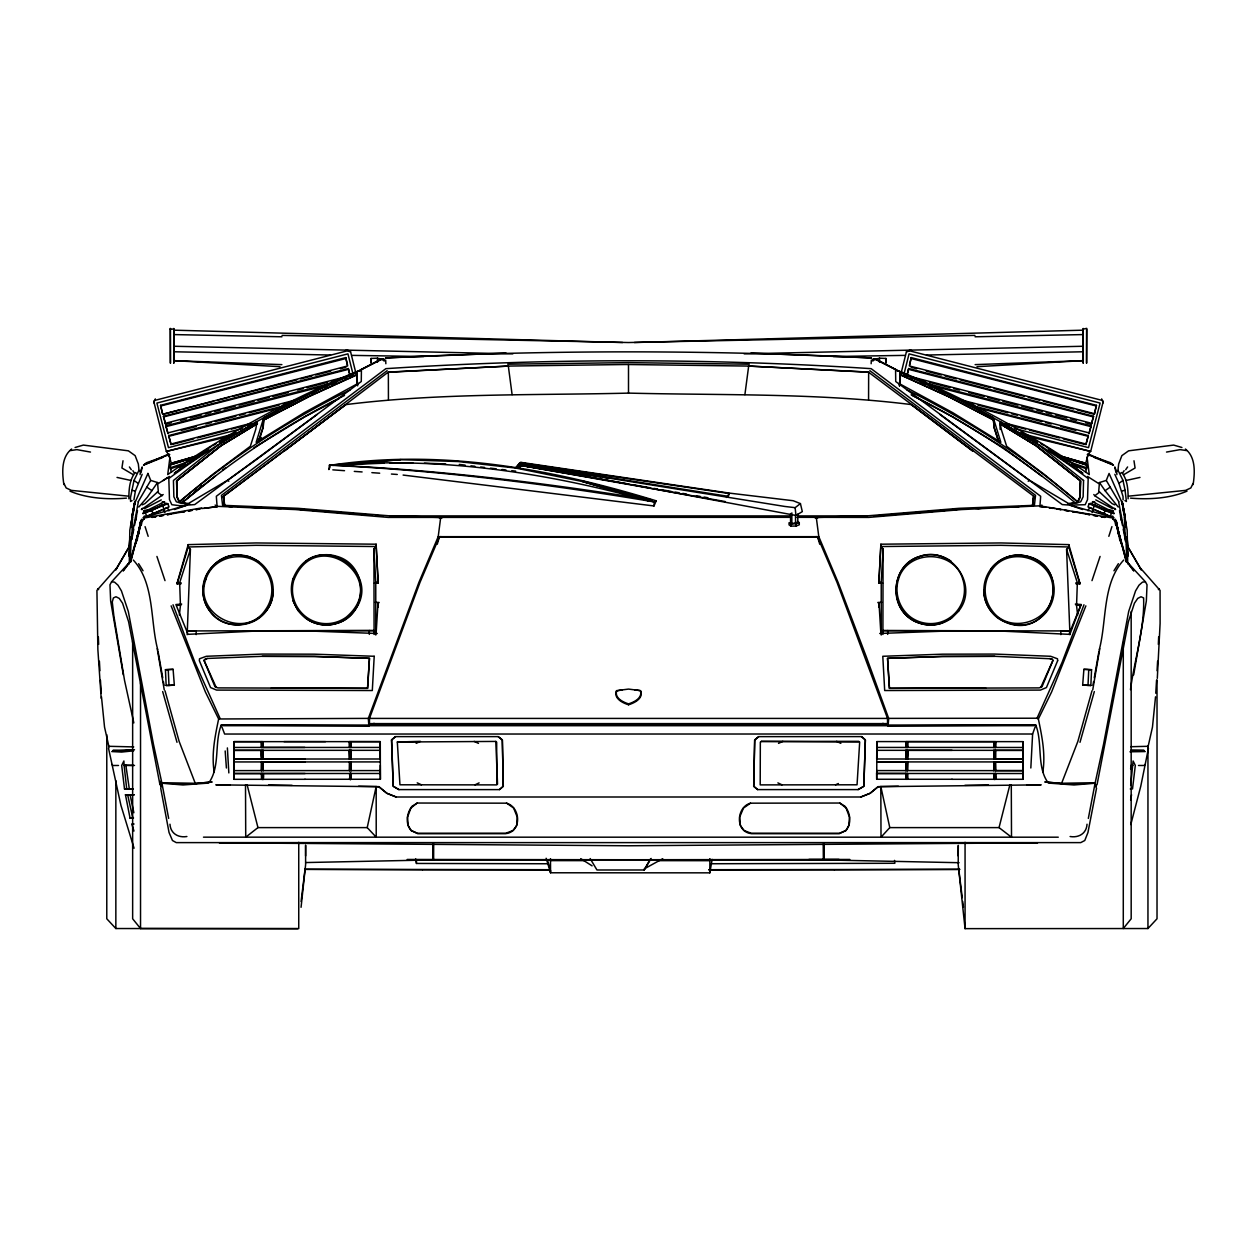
<?xml version="1.0" encoding="UTF-8"?>
<svg xmlns="http://www.w3.org/2000/svg" width="1257" height="1257" viewBox="0 0 1257 1257"><rect width="100%" height="100%" fill="white"/><g stroke="black" fill="none" stroke-linecap="round" stroke-linejoin="round"><path stroke-width="1.5" d="M225.836 437.137L166.333 451.436L153.684 401.093M187.167 634.706L190.42 549.34L188.189 546.984L188.204 544.627L256.035 542.945L376.142 544.202L378.153 583.232L374.319 583.138M356.737 372.653L357.318 383.809L304.131 412.752L256.161 442.291L263.734 417.685L308.216 394.604L356.737 372.653L357.397 384.563L356.941 374.869L308.248 396.929L263.829 419.759M369.307 634.392L369.307 630.527L187.183 630.935L196.186 630.841L196.171 634.612M374.099 634.455L373.926 548.916L376.189 546.544L376.142 544.202M433.414 843.258L433.398 859.898L305.781 862.553M628.5 393.032L628.5 364.53L748.669 366.07L868.728 372.088M881.22 635.021L881.236 582.085L883.074 548.916L880.811 546.544L880.858 544.202L1000.965 542.945L1068.796 544.627L1079.826 582.887L1079.873 583.877L1075.961 583.751M815.95 536.582L817.631 536.959L837.036 582.462L887.536 718.423L887.536 723.608L369.464 723.608L369.464 718.423L419.964 582.462L439.369 536.959L441.05 536.582M868.571 399.475L868.65 372.213L748.669 366.07L744.898 394.635M898.425 786.254L880.811 786.505L881.016 837.193L1058.268 837.193M883.074 548.916L882.901 634.455M1077.312 409.939L1094.313 414.307L1096.434 405.32L911.246 357.601L909.565 365.111M371.082 362.346L371.098 358.449L377.43 358.182L383.746 359.722M373.926 548.916L375.764 582.085L375.78 635.021M433.335 860.039L433.382 844.783L433.398 859.898L408.069 859.914M546.151 858.264L550.55 872.782L709.812 872.845L709.875 858.798L709.828 860.684L657.364 860.652M790.574 513.547L790.543 522.755L791.831 523.572L797.865 522.551L797.739 514.144M791.831 523.572L791.863 512.903M304.838 747.428L233.959 747.459L234.038 750.366L261.44 750.366C263.954 771.531 257.575 748.748 263.153 750.366L263.247 759.039L305.074 759.039M263.153 750.366L263.106 759.055L261.44 759.039M349.493 779.277C351.599 760.045 350.97 792.664 349.556 773.495M351.253 770.604L351.049 761.899L349.572 761.915L349.493 770.588L351.253 770.604L351.049 761.899M305.137 779.309L233.943 779.324L234.053 741.661L380.133 741.63L380.211 747.428L380.148 758.992L234.101 759.039L234.116 750.35L380.211 750.319M906.03 741.63L905.778 747.444L906.03 741.63L995.685 741.661L995.481 747.459L995.685 741.661M349.525 770.604L349.587 761.915M876.695 779.23L876.946 741.583L1022.962 741.646L1022.978 779.324L1022.884 773.526L876.616 773.479L876.71 779.261L952.115 779.277M878.989 607.288L879.02 603.376L877.857 602.48L881.754 602.292M905.904 750.319L905.951 759.008L905.904 750.319C911.435 748.669 905.291 771.515 907.601 750.319L952.083 750.335M958.211 855.938L958.29 845.348L958.211 864.706L965.062 928.64L1147.955 928.53L1157.021 918.773L1157.021 679.864M590.146 858.562L596.965 869.985L644.197 869.985L650.152 859.269M907.68 741.661L907.633 747.428L907.491 741.677M1083.235 331.785L1083.235 328.454L1083.22 363.289L1083.204 361.215M262.996 773.511C261.472 788.092 266.17 771.531 261.487 773.526L234.116 773.526L234.022 779.324L234.038 741.646L261.44 741.661L261.519 747.459L261.315 741.661L263.09 741.677L263.043 747.459L380.085 747.428M261.487 773.526L261.676 779.309L261.566 773.526M1022.962 741.646L1023.057 759.024L951.926 759.039L876.695 758.992L876.867 741.614M129.282 563.827L129.817 530.108L134.688 502.957M351.174 750.335L351.049 759.008L351.096 750.319L349.242 750.319L349.462 759.008L351.174 759.008M709.812 872.845L712.153 859.395M349.462 759.008L349.242 750.319M876.679 773.479L876.742 770.588L1023.041 770.635L1022.884 773.526M1023.057 759.024L995.418 759.055L995.513 750.335L995.56 759.039L993.753 759.039L993.894 750.35L1022.884 750.35L876.789 750.319M170.386 330.198L170.418 363.226L170.324 328.36L170.386 329.585M905.778 770.588L905.951 761.899L907.664 761.899L907.507 770.588L905.778 770.588L905.951 761.899M975.133 364.624L1083.283 360.633L1083.204 330.167L634.392 342.517M173.765 331.785L173.765 328.454L173.78 363.289L173.796 361.215M281.867 364.624L173.717 360.633L173.796 330.167L622.608 342.517M754.671 739.98L753.713 786.269L757.641 789.6L858.107 789.6L863.842 786.269L865.366 739.964L861.658 736.602L758.694 736.633L754.671 739.98L758.694 736.633M796.027 526.07L796.074 523.808L799.279 522.629L799.279 524.782L796.027 526.07L791.077 526.102L789.097 524.955L789.019 522.739L790.999 523.933L796.074 523.808M754.719 739.949L753.713 786.285L757.657 789.616M995.623 770.62L995.45 761.931L995.544 770.635L1022.727 770.635L1022.899 759.039M993.266 417.685L1000.839 442.291L952.869 412.752L899.682 383.809L900.263 372.653L948.784 394.604L993.266 417.685L994.114 427.726L998.828 442.338M351.08 779.277L351.253 773.495M993.91 779.309L994.004 773.511L993.91 779.309C998.687 781.351 994.02 764.696 995.575 779.309M879.429 362.095L879.57 358.182L885.902 358.449L885.918 362.346M885.682 364.326L885.902 358.449M1068.796 544.627L1068.811 546.984L1066.58 549.34L1077.343 582.729L1076.558 605.434L1077.642 615.176M872.877 361.199L872.939 359.643M1158.341 644.37L1158.671 636.89M995.623 747.459L993.768 747.459L994.036 741.661M1090.84 685.474L1091.563 669.698L1087.211 669.321L1083.895 669.337L1082.67 685.096L1090.84 685.474L1082.67 685.096M188.204 544.627L177.174 582.887L177.127 583.877L181.039 583.751M123.327 674.899L110.647 600.956L109.972 584.772L111.574 581.818L114.528 582.132L118.017 585.212L121.442 590.931L128.308 611.421L153.417 744.081L161.917 783.221L182.972 784.965L208.662 783.064C220.478 766.911 214.146 743.39 221.201 725.1L1035.799 725.1L1032.61 734.009L1030.834 767.996M1087.996 685.489L1088.751 669.698L1091.563 669.698M871.148 363.729L871.337 360.021M1130.687 785.311L1133.107 760.988L1135.307 765.45L1132.51 788.909L1130.279 788.956M880.858 544.202L878.847 583.232L882.681 583.138M130.225 561.141L131.168 539.882L138.364 501.779M1156.55 680.241L1155.764 693.236M1157.069 670.719L1157.603 661.213M181.684 604.083L175.886 604.523L188.079 634.329L256.067 631.061L312.05 631.093L376.126 633.465L377.98 603.376L379.143 602.48L375.246 602.292M1157.304 678.34L1160.101 623.393L1160.07 590.397L1139.926 567.52L1126.555 544.58L1141.23 569.908L1139.926 567.52M1155.529 696.818L1152.465 727.112L1148.128 746.438M1133.673 674.899L1146.353 600.956L1147.028 584.772L1145.426 581.818L1142.472 582.132L1138.983 585.212L1135.558 590.931L1128.692 611.421L1103.583 744.081L1095.083 783.221L1074.028 784.965L1048.338 783.064C1036.302 767.021 1042.933 743.358 1035.799 725.1L888.149 725.808L888.668 718.391L866.45 657.207L838.12 582.462L818.794 536.676L816.422 518.371L814.332 517.334L796.891 517.334M403.104 475.067L654.001 505.958L654.3 501.983L656.185 500.82C551.21 468.562 440.578 448.67 330.811 465.2L329.413 465.216L328.894 469.568L330.167 466.661M1045.698 507.152L1039.916 506.32L1040.67 496.279L871.148 368.662C709.608 358.151 547.392 358.151 385.852 368.662L216.33 496.279L217.084 506.32L295.442 509.572L388.24 517.413L791.077 517.334M140.093 474.643L140.328 471.815L138.883 470.464L133.996 480.441L130.461 497.678L130.571 501.48L132.064 500.6M1121.951 503.648L1122.8 504.403L1109.083 473.449L1106.286 480.41L1099.466 482.547L1098.712 491.22L1112.052 503.601L1114.786 504.858M165.028 690.831L179.138 741.41L195.338 783.52L161.917 783.221L168.658 818.401M128.717 555.987L130.131 542.458M132.158 523.132L132.566 519.282M133.163 513.485L133.776 507.687L131.906 516.784L134.688 501.559M301.067 907.303L305.608 864.706L305.608 845.348L305.608 855.938M387.14 370.689L221.452 495.368L222.599 505.314L297.925 508.315L390.251 515.904L442.668 517.334L440.578 518.371L438.206 536.676L418.88 582.462L368.332 718.391L368.851 725.808L221.201 725.1L224.626 734.041L1032.61 734.009M1117.882 471.186L1118.667 464.006L1121.857 455.647L1128.613 450.823L1173.645 445.088L1181.926 447.492M171.078 444.742L168.689 435.582L287.366 404.927M179.358 615.176L180.442 605.434L179.657 582.729L190.42 549.34M1032.406 506.131L1033.521 496.264M1033.631 496.264L1032.5 506.21L1033.914 496.342L868.65 372.261M128.89 498.825C128.827 490.073 129.44 479.451 135.269 472.553L136.636 473.355M263.734 417.685L262.886 427.726L258.172 442.338M1042.76 772.364C1045.73 754.514 1041.99 736.429 1038.361 718.973L1051.606 691.963L1085.859 605.874M301.083 901.489L305.121 868.587M1085.749 422.729L1091.406 424.19L1093.543 416.256L908.717 368.537L907.145 374.649M128.89 546.418L130.115 536.739M131.828 523.179L132.551 517.365M133.038 513.5L133.776 507.687M1128.11 498.825C1128.173 490.073 1127.56 479.451 1121.731 472.553L1120.364 473.355M1130.624 768.923L1131.143 765.277L1132.903 765.309M1193.129 484.589C1194.873 472.711 1195.894 457.234 1185.414 449.048M123.013 460.769L121.929 467.997L133.195 474.627M1099.184 649.995C1106.993 621.052 1102.043 583.515 1123.727 560.025M273.13 590.052C274.34 622.702 227.737 637.865 209.542 610.698C192.824 588.857 210.453 554.133 237.997 554.95M292.944 578.958C287.146 596.871 297.595 617.407 315.491 623.252A35.306 35.306 0 0 0 347.026 618.255C394.132 578.566 316.057 521.922 292.928 578.974M130.807 527.233L134.939 502.831M1092.757 689.81L1099.781 648.691M1130.64 800.002L1131.551 794.77M1092.962 685.254L1093.606 681.545M1094.266 677.837L1098.854 651.849M899.603 384.563L900.263 372.653M137.092 540.793L140.564 521.639L135.85 543.825M138.207 535.121L140.658 521.734M135.772 520.272L136.494 516.501M171.141 605.874L205.394 691.963L218.639 718.973C215.01 736.429 211.27 754.514 214.24 772.364M1085.577 472.381L1086.724 467.824L1064.553 460.329M147.776 474.219L147.917 473.449L150.714 480.41L157.534 482.547L158.288 491.22L144.948 503.601L142.214 504.858M195.448 783.472L212.134 781.964L195.338 783.52L161.917 783.221L161.32 786.316L159.906 784.431L128.607 621.728L122.573 603.234L119.274 598.411L115.974 596.745L113.397 597.939L112.266 601.914L113.884 616.087L124.553 680.477L133.839 722.901M899.588 385.978L900.436 374.869L949.129 396.929M133.792 529.166L131.938 538.452L132.299 517.365L130.917 523.713M134.53 525.457L137.5 510.593M131.906 516.784L135.08 501.449M141.02 472.695L142.214 466.944L140.454 471.501M899.336 385.852L900.279 374.759L948.925 396.803L993.36 419.901L994.271 427.82L999.016 442.417M144.288 516.046L144.115 516.847L153.197 513.799L169.035 506.885L167.794 503.727L165.861 504.167M1094.69 501.747L1092.726 501.653L1091.642 504.088C1097.77 505.031 1107.056 514.034 1112.131 510.829M138.443 534.618L141.68 519.471L142.905 520.665M141.193 525.552L142.387 520.005L144.131 518.748M1130.467 689.637C1134.537 659.375 1144.718 628.406 1143.603 597.939L1141.026 596.745L1137.726 598.411L1134.427 603.234L1128.393 621.728L1097.094 784.431L1095.68 786.316L1096.513 788.343L1087.949 832.527L1084.775 840.509L1080.737 842.614L176.263 842.614L172.46 840.509L169.051 832.527L160.739 788.343L161.917 783.221M358.575 786.254L376.189 786.505L367.217 827.609L376.22 837.178L881.016 837.193L889.783 827.609L999.048 827.609L1011.508 837.209L1011.288 784.871M138.38 534.146L141.68 519.471L130.508 562.193L141.9 519.502L130.634 559.428M1094.313 414.307L1096.434 405.32M911.246 357.601L909.345 365.944L1094.454 413.679M1009.905 784.682L999.048 827.609M1088.342 818.401L1095.083 783.221L1061.552 783.472L1077.862 741.41L1091.972 690.831M906.973 375.639L908.717 368.537M901.285 372.386L906.423 351.756L910.759 349.855M903.956 374.209L909.062 353.861L1100.111 403.057L1088.531 447.649L1014.918 428.574M1088.861 433.775L1091.139 425.84L921.428 382.065M1031.164 437.137L1090.667 451.436L1103.316 401.093M142.167 474.313L135.379 491.047L133.918 499.862M1086.032 468.908L1087.116 465.043L1061.034 456.59M1086.064 461.995L1088.059 454.406L1090.338 451.389M1091.406 424.19L1093.543 416.256M1091.139 425.84L1089.222 432.942L960.945 399.867M1086.127 468.657L1087.116 465.043M1130.797 824.545L1140.79 786.128L1148.427 748.496L1147.625 746.312L1130.766 746.721M969.634 404.927L1088.311 435.582L1085.985 444.035L1006.166 423.358M1079.999 742.306L1094.328 691.57M437.247 544.25L439.369 536.959L533.581 536.912L817.631 536.959L819.753 544.25M1085.922 444.742L1088.311 435.582M153.684 402.79L155.334 398.893M1087.792 455.772L1087.148 457.878L1089.269 474.565C1028.823 432.392 963.6 397.385 895.377 369.574L897.749 371.255M147.917 473.449L134.2 504.403L135.049 503.648M159.906 784.431L160.959 781.163M517.067 467.258L520.241 462.749L729.249 493.53L728.353 496.358L519.581 463.314L515.574 468.028L458.035 461.539L400.606 459.653L329.413 465.216L332.696 465.341C439.054 470.605 545.082 483.568 650.073 501.229L654.3 501.983L582.132 481.462L515.574 468.028L519.581 463.314M258.361 442.417L263.106 427.82L264.017 419.901L308.248 396.929M1108.831 536.33L1111.926 526.636M1087.038 824.215C1086.519 833.36 1078.883 838.01 1070.1 836.518M1091.139 504.167L1089.206 503.727L1087.965 506.885L1103.803 513.799L1110.402 516.187L1111.471 512.966L1114.095 513.689L1112.634 512.369M1091.987 580.64L1100.079 556.442M204.058 660.428L207.216 658.464L262.242 656.311L314.266 656.405L369.464 658.354L367.625 688.333L217.854 687.893L214.994 686.746L204.058 660.428L216.235 687.485M1083.974 604.774L1062.149 662.25L1037.025 718.218L888.668 718.391M1107.307 510.751L1108.423 509.666L1113.592 510.798M1069.848 634.424L1081.114 604.523L1075.316 604.083M1081.114 604.523L1068.921 634.329L1000.933 631.061L944.95 631.093L879.759 633.465M1092.867 509.462L1094.25 506.005L1089.206 503.727M1052.942 660.428L1042.006 686.746L1039.146 687.893L889.5 688.333L887.536 658.354L942.734 656.405L994.758 656.311L1051.732 658.809L1052.942 660.428L1040.765 687.485M654.001 505.958L656.185 500.82M519.785 468.06L520.869 462.356L729.469 493.121L793.183 500.726L800.426 503.601L802.312 511.615L795.964 515.464L518.937 463.613L520.539 465.389L725.195 501.559M1077.658 502.014L1079.967 496.971L1080.439 480.803L1036.035 445.669L999.818 423.53M1077.83 502.077L1080.156 497.034L1080.674 480.85L1036.334 445.701L999.912 423.656L1000.148 429.485M1103.803 513.799L1105.249 510.656L1111.471 512.966M1108.423 509.666L1095.853 503.381L1094.596 505.455M1193.05 483.442L1190.835 487.952L1185.634 490.371L1128.472 496.169M1077.548 502.03L1080.03 496.986L1080.376 480.818L1035.957 445.701L999.676 423.609M150.714 480.41L138.16 501.794M1087.996 510.813L1089.599 507.561L1093.7 509.336L1092.066 512.557M959.091 610.478C979.219 584.772 950.465 545.161 919.794 556.411C888.322 565.304 888.385 614.343 919.794 623.268A35.086 35.086 0 0 0 951.313 618.255L959.091 610.478L951.298 618.24L941.509 623.252A35.306 35.306 0 0 1 909.974 618.255C887.332 602.653 893.366 564.189 919.794 556.411A34.992 34.992 0 0 1 951.313 561.392M294.185 579.367C316.45 524.389 391.665 579.084 346.225 617.187A33.892 33.892 0 0 1 326.349 623.645A33.688 33.688 0 0 1 298.993 609.708A33.892 33.892 0 0 1 294.091 579.273M117.074 567.52L115.77 569.908L130.414 544.674L117.074 567.52L96.93 590.397L97.873 649.602L101.204 698.405M644.197 869.985L651.142 858.437M1122.642 473.056L1124.119 470.668M1112.634 519.22L1113.341 518.104M1113.953 570.757L1118.369 563.702M1061.662 783.52L1044.818 781.948L1063.123 783.535L1095.083 783.221L1095.774 786.348L1095.083 783.221M517.727 466.96L520.869 462.356M138.773 507.042L147.21 497.363L157.534 482.547M1125.706 469.694L1127.608 466.96M726.499 497.442L729.249 493.53M123.327 570.615L128.874 563.136M1145.221 764.366L1143.996 765.497L1138.496 765.482M515.574 468.028L518.465 468.138L520.539 465.389L628.704 484.055M123.233 570.882L130.759 561.015L111.574 581.818M1028.21 481.305L1029.137 480.08L1068.513 503.46L1078.113 502.501C1026.073 457.799 968.409 420.199 906.894 389.874M161.257 499.909L144.555 508.598M142.402 508.362L141.381 509.525L163.206 494.535M1114.095 520.665L1115.32 519.471L1126.492 562.193L1115.1 519.502L1126.366 559.428M495.761 741.426L496.672 742.133L496.798 784.887L399.946 784.792L397.322 742.023L420.404 741.347L416.177 743.358M203.477 837.162L376.22 837.178L376.189 786.505M71.586 449.048C61.106 457.234 62.127 472.711 63.871 484.589M1158.373 589.643L1159.205 588.889M499.453 789.6L503.287 786.269L502.329 739.949L498.196 736.618L395.436 736.618L391.508 739.964L393.221 786.269L398.893 789.6L499.422 789.616L503.287 786.285L502.36 739.964L498.212 736.633M391.508 739.964L395.562 736.649M359.408 371.396L361.623 369.574C293.4 397.385 228.177 432.392 167.731 474.565L169.852 457.878L166.662 451.389M397.322 742.023L495.855 741.426L497.536 784.179M162.829 457.438L143.565 465.074L146.425 462.749L169.742 454.547M181.291 502.69L184.213 500.317M194.426 492.037L201.717 486.129M317.094 414.464L194.725 504.576L179.83 505.707L171.832 504.717L169.475 499.626L168.815 478.508C228.365 434.545 293.714 399.333 361.419 369.715L361.278 381.515L256.522 459.465L227.863 480.08L188.487 503.46L178.887 502.501C230.927 457.799 288.591 420.199 350.106 389.874M187.576 497.819L190.64 495.352M193.688 492.885L196.752 490.419M199.8 487.952L202.864 485.485M178.887 502.501L181.919 502.831L215.434 476.026M367.217 827.609L257.952 827.609L245.728 837.178L245.508 784.871M1093.794 494.535L1094.816 495.745L1099.561 492.1M761.239 741.426L760.328 742.133L760.202 784.887L857.054 784.792L859.678 742.023L761.239 741.426L858.83 741.331M518.937 463.613L784.824 506.461L795.131 507.671L800.426 503.601M284.632 450.854L388.272 372.088L508.331 366.07L628.5 364.483M972.619 450.902L911.466 404.597C817.773 392.875 722.932 395.436 628.689 393.111C534.445 395.436 439.604 392.875 345.911 404.597L223.463 496.342L224.594 506.131M345.864 404.581L223.479 496.264L224.862 506.241M222.725 469.945L225.789 467.667M344.512 395.468C286.109 424.457 231.744 460.753 182.061 502.926L185.266 503.554M131.168 539.882L132.174 539.159M750.492 803.176C736.241 807.057 734.889 831.93 751.356 833.627L839.346 833.642L845.867 830.578L848.868 825.519L849.449 817.097L846.102 808.047L839.943 803.034L750.492 803.176L743.468 808.062L739.682 817.081L740.373 825.55L744.097 830.516L751.34 833.312L839.283 833.344L845.898 830.531C851.775 823.634 850.47 813.185 845.128 806.381L839.896 803.176M1123.082 499.862L1123.035 496.499L1118.919 483.348L1123.004 480.441L1118.117 470.464L1116.672 471.815L1116.907 474.643M1099.466 482.547L1105.076 490.654L1110.198 487.15L1106.286 480.41M180.741 468.845L174.267 473.245L178.824 470.118M185.596 465.546L193.688 460.046M201.78 454.531L206.635 451.232M181.966 467.997L188.22 463.754M194.489 459.512L199.187 456.338M205.457 452.096L208.583 449.975M179.358 468.028L185.69 463.77M190.436 460.565L211.019 446.691M163.017 480.63L167.825 477.566M158.319 483.536L169.428 476.482M1039.916 506.32L1041.896 505.078M417.104 803.176L411.872 806.397C406.702 813.216 405.1 823.791 411.133 830.578L417.654 833.642L505.644 833.627C522.111 831.93 520.759 807.057 506.508 803.176L417.057 803.034L410.898 808.047L407.551 817.097L408.132 825.519L411.228 830.5L417.717 833.344L505.66 833.312L512.997 830.516L516.721 825.519L517.24 817.097L513.642 808.031L506.524 803.034M257.182 423.53L220.965 445.669L176.561 480.803L176.97 496.986L179.342 502.014M257.324 423.609L221.043 445.701L176.624 480.818L177.033 496.971L179.452 502.03L177.221 497.034L176.718 480.85L221.043 445.701L257.465 423.656M254.008 447.649L304.713 416.868L339.327 398.485M204.372 659.501L207.216 658.464M221.562 442.008L224.83 440.076M231.382 436.179L228.114 438.127L231.241 436.289M249.405 425.495L252.688 423.546M219.724 443.077L223.008 441.144M249.357 425.604L252.657 423.656M858.107 789.6L863.842 786.269L865.366 739.964L861.564 736.649M257.921 439.416L261.299 437.467M212.684 445.732L216 443.831M219.331 441.93L235.939 432.424M218.639 718.973L368.332 718.391M644.212 868.901L662.738 858.704M382.159 359.895L383.998 358.905L381.594 358.936L360.853 369.825M263.797 419.838L308.075 396.803L356.721 374.712L357.664 385.852M143.408 510.798L148.577 509.666L164.447 501.826L165.358 504.088C159.23 505.031 149.944 514.034 144.869 510.829M1123.805 474.627L1135.071 467.997L1133.987 460.769M278.378 409.971L274.906 411.746L278.473 409.923M381.751 359.125L360.9 369.699L381.578 359.235M1187.001 491.157C1169.764 498.51 1148.914 499.642 1130.514 498.133M881.236 582.085L878.847 583.232L880.811 546.544L1000.965 545.318L1068.811 546.984L1079.873 583.877L1077.343 582.729M474.973 784.855L479.121 782.875M368.851 725.808L374.146 723.341M835.575 784.808L838.372 783.52M179.657 582.729L177.127 583.877L188.189 546.984L256.035 545.318L376.189 546.544L378.153 583.232L375.764 582.085M778.523 743.374L782.797 741.394M144.366 512.369L142.905 513.689L167.794 503.727M311.547 393.19L316.89 390.77M324.023 387.549L327.59 385.946M331.157 384.343L336.515 381.924M348.99 376.299L352.557 374.68M143.565 465.074L168.957 453.918M816.422 518.371L818.653 517.428L866.749 515.904L959.075 508.315L1034.401 505.314L1035.548 495.368L869.86 370.689M161.619 510.028L149.85 514.946M144.351 511.756L143.172 512.982L167.071 503.397L165.138 503.821M149.693 510.751L149.379 509.918L145.545 510.986M375.984 786.693L378.797 786.693L386.905 793.293L396.144 797.001L860.841 797.001L870.017 793.293L878.156 786.709L880.874 786.693M628.547 703.873C634.172 702.113 642.861 697.918 640.379 690.612L628.547 689.087L616.7 690.612C614.233 697.918 622.906 702.113 628.547 703.873L628.547 704.768C622.702 703.009 613.715 698.593 616.26 691.067L622.372 689.779M860.841 797.001L870.221 793.293L878.077 786.693L1041.142 784.839L1026.969 784.824M628.547 704.768C634.392 703.009 643.395 698.562 640.819 691.02M174.503 509.509L187.183 505.11L143.094 517.648M171.423 472.381L170.465 468.767L185.25 463.739M192.447 460.329L170.276 467.824L170.465 468.767M195.966 456.59L169.884 465.043L196.076 456.794M126.486 498.133C108.086 499.642 87.236 498.51 69.999 491.157M200.114 455.128L170.371 464.304L196.799 456.055M197.16 456.008L170.842 463.393L198.952 455.301M75.074 447.492L83.355 445.088L128.387 450.823L135.143 455.647L138.333 464.006L139.118 471.186M154.894 400.37L348.33 350.593L350.577 351.756L355.715 372.386M179.688 409.939L162.687 414.307L160.566 405.32L345.754 357.601L347.435 365.111M349.855 374.649L348.283 368.537L163.457 416.256L165.594 424.19L171.251 422.729M180.678 420.294L186.335 418.832M190.09 417.858L201.403 414.936M205.174 413.962L210.83 412.5M214.601 411.51L220.242 410.049M224.013 409.075L235.326 406.152M239.097 405.178L254.165 401.282M257.936 400.307L269.249 397.385M273.02 396.411L288.089 392.514M297.516 390.079L303.157 388.617M306.928 387.643L327.668 382.285M331.424 381.311L337.08 379.85M340.851 378.876L346.508 377.414M181.322 430.365L196.375 426.469M205.787 424.018L211.443 422.556M215.198 421.582L235.923 416.224M239.678 415.25L245.335 413.773M249.09 412.799L279.227 405.005M282.982 404.031L294.279 401.093M250.834 423.358L171.015 444.035L168.689 435.582M172.947 444.255L193.657 438.897M197.428 437.923L227.548 430.114M231.319 429.14L248.257 424.756M242.082 428.574L168.469 447.649L156.889 403.057L347.938 353.861L353.044 374.209M166.333 451.436L232.702 434.231M173.717 360.633L280.012 366.683M162.687 414.307L347.655 365.944L345.754 357.601M183.475 408.965L213.69 401.203M217.461 400.245L228.79 397.322M232.576 396.364L262.792 388.602M266.563 387.627L296.778 379.865M300.564 378.891L311.893 375.984M315.664 375.01L330.78 371.129M340.223 368.71L345.879 367.248M163.536 416.947L348.598 369.291M163.457 416.256L165.358 423.31L348.142 376.126M168.139 433.775L165.861 425.84L335.572 382.065M166.065 426.626L326.553 385.365M296.055 399.867L167.778 432.942L165.861 425.84M168.595 436.352L281.788 407.158M160.566 406.027L346.099 358.465M873.254 359.722L879.57 358.182M906.423 351.756L908.622 351.237M1125.926 480.488L1139.973 477.424M1121.621 491.047L1125.062 490.261L1123.004 480.441M1071.922 503.507L1078.113 502.501M1071.86 503.491L1075.081 502.831M134.515 749.691L122.62 750.916L112.863 750.445L133.258 749.659M1072.111 503.554L1075.316 502.926C1025.461 460.816 970.938 424.552 912.488 395.468M133.635 750.806L121.646 752.063L111.747 751.56M1166.512 452.064L1180.119 449.629L1186.529 450.572M152.113 517.365L155.931 516.674M159.733 515.998L163.551 515.323M167.354 514.647L184.512 511.599M188.314 510.923L192.132 510.248M195.951 509.572L199.753 508.896M143.439 518.135L201.717 507.922M151.846 517.413L155.711 516.737M159.576 516.061L163.426 515.386M167.291 514.71L171.141 514.034M180.788 512.353L184.653 511.678M188.503 511.002L192.368 510.326M196.218 509.666L200.083 508.991M237.982 554.918C223.086 555.233 209.448 565.084 204.592 579.194A35.102 35.102 0 0 0 217.367 618.428C229.56 627.039 246.403 626.992 258.643 618.491A35.102 35.102 0 0 0 237.997 554.934L248.855 556.631L258.628 561.628M983.87 590.052C983.115 617.564 1017.809 635.256 1039.618 618.46A35.102 35.102 0 0 0 1052.408 579.21C1045.62 557.275 1016.772 547.879 998.372 561.628A35.102 35.102 0 0 0 998.404 618.491C1050.632 651.11 1080.391 559.192 1019.003 554.95M70.471 450.572L76.881 449.629L90.488 452.064M876.616 773.479L907.475 773.495L907.601 779.277L907.475 773.495M201.67 508.551L217.492 506.665M203.933 508.394L217.43 506.571M369.464 718.423L887.536 718.423M165.437 669.698L173.105 669.337L174.33 685.096L169.004 685.489L166.16 685.474L165.437 669.698L173.105 669.337M400.606 459.653L332.696 465.341C439.73 456.228 547.031 472.726 650.073 501.229L582.132 481.462M875.783 516.014L958.258 509.274M873.678 516.061L881.314 515.449M885.179 515.119L958.023 509.226M177.064 605.387L180.882 605.104M133.965 794.785L125.449 794.77L130.068 818.197L133.525 817.946M166.16 685.474L174.33 685.096M976.988 366.683L1083.283 360.633M1070.241 503.806L1067.617 504.01M993.768 747.459L993.91 741.677M1145.253 751.56L1129.98 751.796M162.31 501.747L164.447 501.826M385.836 357.931C547.455 349.839 709.545 349.839 871.164 357.931M977.6 508.425L987.389 508.017M1006.951 507.2L1018.704 506.712L1009.072 507.2M385.616 357.931L506.005 353.044M383.919 463.189L334.079 465.2C434.341 469.819 534.241 481.557 633.355 497.159M389.67 462.953L412.767 462.765M975.683 508.488L987.436 508.017L977.805 508.472M1007.03 507.231L1018.783 506.76M993.847 750.366L993.894 759.055M907.664 761.899L907.475 770.604M177.174 582.887L181.087 582.761M351.002 747.428L350.97 741.63L351.064 747.444L349.54 747.444L349.32 741.614L380.274 741.646L380.384 779.261L380.305 765.372M1083.251 329.13L1086.677 328.36L1086.582 363.226L1086.692 329.035M1083.094 351.771L926.472 355.04M744.16 353.861L1083.204 346.256M1111.455 510.986L1107.621 509.918M974.961 335.399L628.5 342.533L282.039 335.399M975.055 336.782L1082.953 334.582M134.499 765.434L124.097 765.309L123.893 760.988L121.693 765.45L124.49 788.909L133.132 788.893M380.258 770.588L233.959 770.62L234.242 773.526L380.321 773.479M833.391 356.532L905.087 355.37M1069.833 634.706L1069.817 630.935L882.901 630.605L974.835 630.763M507.702 364.184L628.5 362.645L749.298 364.184M133.305 765.45L124.097 765.309L126.721 788.956M993.784 761.931L993.878 770.635L993.784 761.931L1022.962 761.946M964.92 785.311L988.395 784.981M219.425 842.818L628.5 845.772L1037.386 842.818L1008.397 843.07M1008.585 843.101L1037.575 842.818M905.716 773.495L905.873 779.277L907.507 779.277M130.068 818.197L132.818 818.181L127.648 794.785M994.758 656.311L941.823 656.484L887.536 658.354L889.375 688.333L985.708 688.035M271.292 688.035L367.5 688.333L369.464 658.354L315.177 656.484L262.242 656.311M834.428 869.781L959.892 869.388L708.901 869.703M438.206 536.676L818.794 536.676M282.165 630.763L374.099 630.605L369.307 630.527M1033.71 725.698L223.29 725.698M905.826 759.008L907.538 759.008M849.842 859.458L408.006 860.024M710.755 863.748L894.858 863.276L894.528 860.401M790.496 515.92L390.251 515.904L438.347 517.428L440.578 518.371M798.321 515.92L866.749 515.904L814.332 517.334L868.76 517.413L961.558 509.572L1039.508 505.833L1113.561 518.135M284.003 741.614L325.532 741.63M876.773 747.428L1022.978 747.475M905.998 747.428L907.695 747.428M234.101 759.039L234.179 761.946L380.305 761.915M262.933 761.931L263.122 770.635L262.933 761.931L305.058 761.931M1023.072 761.931L876.695 761.915L905.7 761.915M118.504 765.482L113.004 765.497L111.779 764.366M263.169 773.526L305.074 773.511M304.885 779.277L380.384 779.261M951.863 779.309L1022.994 779.293M261.503 779.309L263.169 779.309M808.927 859.427L839.016 859.427M848.931 859.914L823.602 859.898L823.571 844.704L823.665 860.039M848.994 860.024L407.158 859.458M585.463 860.636L550.487 860.621L550.487 858.798L550.55 872.782L550.519 870.221M422.603 869.781L550.063 869.828M708.901 869.828L834.397 869.781M106.782 734.669L106.782 918.773L115.848 928.53L297.705 928.64M233.943 759.024L261.582 759.055M304.948 869.263L550.063 869.703M132.645 641.133L132.645 918.773L140.533 928.53L298.742 928.64L298.742 842.3M230.031 784.824L215.858 784.839L378.938 786.709L386.842 793.293L396.159 797.001M415.611 858.94L416.46 863.449L548.005 863.763M304.948 869.404L422.431 869.781M261.377 747.459L263.043 747.459L262.964 741.661M248.603 843.07L219.488 842.818L248.556 843.086M376.126 633.465L377.241 633.465M134.059 824.011L131.765 823.979L133.965 831.05M125.449 794.77L134.122 794.88M1112.445 508.598L1095.743 499.909M268.605 784.981L292.08 785.311M330.528 355.04L173.906 351.771M351.913 355.37L423.609 356.532M124.49 788.909L133.148 789.066M174.047 334.582L281.945 336.782M959.075 862.711L823.602 859.898L823.586 843.258M173.796 346.256L512.84 353.861M133.729 746.909L109.375 746.312L108.573 748.496L120.923 805.313L134.059 848.224M170.308 329.035L173.749 329.13M1075.913 582.761L1079.826 582.887M234.038 761.946L233.959 770.62M424.395 463.173L445.716 463.943M186.649 503.853L189.76 504.01M1131.159 749.942L1144.137 750.445L1130.829 750.775M750.995 353.044L871.384 357.931M228.413 506.367L232.341 506.524L228.758 506.398M238.217 506.76L265.636 507.859L238.531 506.791M269.564 508.017L281.317 508.488M269.799 508.079L279.4 508.425M128.528 496.169L71.366 490.371L66.165 487.952L63.95 483.442M332.806 469.851L344.528 470.684M354.285 471.391L362.11 471.941M371.868 472.648L379.693 473.198M391.414 474.046L397.275 474.47M1076.118 605.104L1079.936 605.387M1083.895 669.337L1088.751 669.698M298.977 509.226L371.821 515.119M375.686 515.449L383.322 516.061M299.119 509.274L356.658 513.972M360.492 514.286L372.009 515.229M375.843 515.543L381.594 516.014M186.9 836.518C178.101 838.01 170.496 833.36 169.962 824.215M459.276 464.414L465.106 465.121M470.935 465.813L474.832 466.268M480.661 466.976L484.558 467.431M490.387 468.138L496.216 468.83M502.062 469.521L505.942 469.992M511.788 470.684L515.669 471.139M1039.57 506.571L1043.436 507.09M1049.218 507.875L1053.067 508.394M1049.564 507.718L1055.33 508.551M640.913 498.353L652.273 500.16L583.924 481.352M634.706 689.779L640.049 690.627M569.232 473.213L573.098 473.842L569.248 473.245M588.527 476.372L584.678 475.743L588.559 476.403M632.57 484.731L649.948 487.732M653.813 488.392L657.678 489.067M661.543 489.727L671.191 491.393M675.056 492.068L678.921 492.728M682.787 493.404L686.652 494.064M696.299 495.729L700.165 496.405M704.03 497.065L707.895 497.741M1056.917 508.991L1060.782 509.666M1064.632 510.326L1068.497 511.002M1072.347 511.678L1076.212 512.353M1085.859 514.034L1089.709 514.71M1093.574 515.386L1097.424 516.061M1101.289 516.737L1105.154 517.413M520.241 462.749L600.846 476.874M604.68 477.55L608.514 478.226M1057.247 508.896L1061.049 509.572M1064.868 510.248L1068.686 510.923M1072.488 511.599L1089.646 514.647M1093.449 515.323L1097.267 515.998M1101.069 516.674L1104.887 517.365M1049.784 658.464L1052.628 659.501M117.027 477.424L131.074 480.488M181.432 502.674L185.14 503.491M516.344 467.698L518.465 468.138M181.919 502.831L185.078 503.507M1091.862 503.821L1089.929 503.397L1113.828 512.982L1112.649 511.756M131.938 490.261L135.379 491.047M348.378 351.237L350.577 351.756M633.277 495.478L652.273 500.16M908.67 350.593L1102.106 400.37L1103.316 402.79M910.901 358.465L1096.434 406.027M911.121 367.248L916.777 368.71M926.22 371.129L941.336 375.01M945.107 375.984L956.436 378.891M960.222 379.865L990.437 387.627M994.208 388.602L1024.424 396.364M1028.21 397.322L1039.539 400.245M1043.31 401.203L1073.525 408.965M908.402 369.291L1093.464 416.947M930.447 385.365L1090.935 426.626M908.858 376.126L1091.642 423.31M910.492 377.414L916.149 378.876M919.92 379.85L925.576 381.311M929.332 382.285L950.072 387.643M953.843 388.617L959.484 390.079M968.911 392.514L983.98 396.411M987.751 397.385L999.064 400.307M1002.835 401.282L1017.903 405.178M1021.674 406.152L1032.987 409.075M1036.758 410.049L1042.399 411.51M1046.17 412.5L1051.826 413.962M1055.597 414.936L1066.91 417.858M1070.665 418.832L1076.322 420.294M962.721 401.093L974.018 404.031M977.773 405.005L1007.91 412.799M1011.665 413.773L1017.322 415.25M1021.077 416.224L1041.802 421.582M1045.557 422.556L1051.213 424.018M1060.625 426.469L1075.678 430.365M975.212 407.158L1088.405 436.352M1008.743 424.756L1025.681 429.14M1029.452 430.114L1059.572 437.923M1063.343 438.897L1084.053 444.255M1024.298 434.231L1090.667 451.436M1110.402 516.187L1112.885 516.847L1112.712 516.046M1113.906 517.648L1069.817 505.11L1062.275 504.576L939.906 414.464M1058.048 455.301L1086.158 463.393L1059.84 456.008M1060.201 456.055L1086.629 464.304L1056.886 455.128M148.577 509.666L149.379 509.918M1060.924 456.794L1086.975 465.294M1071.75 463.739L1086.535 468.767M1082.497 509.509L1069.817 505.11L1085.168 504.717L1087.525 499.626L1088.185 478.508C1028.635 434.545 963.286 399.333 895.581 369.715L895.722 381.515L1029.137 480.08M1087.258 454.547L1110.575 462.749L1113.435 465.074L1094.171 457.438M346.241 349.855L348.33 350.593M1107.15 514.946L1095.381 510.028M1094.25 506.005L1105.249 510.656M1088.043 453.918L1113.435 465.074M904.443 374.68L908.01 376.299M920.485 381.924L925.843 384.343M929.41 385.946L932.977 387.549M940.11 390.77L945.453 393.19M474.203 741.394L478.477 743.374M417.23 782.86L421.425 784.808M882.854 723.341L888.149 725.808M1092.553 501.826L1095.853 503.381M836.596 741.347L840.823 743.358M777.879 782.875L782.027 784.855M875.422 359.235L896.1 369.699L875.249 359.125M978.527 409.923L982.031 411.699L978.622 409.971M948.894 396.835L993.171 419.759M896.147 369.825L875.406 358.936L873.002 358.905L874.841 359.895M911.136 394.808L952.68 416.868L1003.369 447.649L1041.723 476.057M1037.025 718.218L1038.361 718.973M1021.061 432.424L1037.669 441.93M1041 443.831L1044.316 445.732M398.893 789.6L393.221 786.269L391.634 739.964M1004.343 423.656L1007.643 425.604M1025.759 436.289L1029.043 438.222L1025.618 436.179M1033.992 441.144L1037.276 443.077M1004.312 423.546L1007.595 425.495M1032.17 440.076L1035.438 442.008M1124.936 500.6L1126.429 501.48L1125.062 490.261M215.104 505.078L217.084 506.32M580.734 858.657L592.094 865.853M1087.572 476.482L1098.681 483.536M797.362 521.372L799.279 522.629M1045.981 446.691L1066.564 460.565M1071.31 463.77L1077.642 468.028M1048.417 449.975L1051.543 452.096M1057.813 456.338L1062.511 459.512M1068.78 463.754L1075.034 467.997M1078.176 470.118L1082.874 473.292L1076.259 468.845M1050.365 451.232L1055.22 454.531M1063.312 460.046L1071.404 465.546M146.802 487.15L151.924 490.654M1118.84 501.794L1110.198 487.15M1118.227 507.042L1105.076 490.654M133.996 480.441L138.081 483.348M1112.869 518.748L1114.613 520.005L1115.807 525.552M1124.826 539.159L1126.115 542.993L1126.775 561.141M133.273 560.025C154.957 583.515 150.007 621.052 157.816 649.995M1094.816 495.745L1115.619 509.525L1114.598 508.362M911.136 404.581L972.415 450.854M157.439 492.1L162.184 495.745M97.795 588.889L98.627 589.643M1145.426 581.818L1126.241 561.015L1133.767 570.882M227.863 480.08L228.79 481.305M1128.126 563.136L1133.673 570.615M162.404 505.455L161.147 503.381M129.392 466.96L131.294 469.694M143.659 518.104L144.366 519.22M138.631 563.702L143.047 570.757M132.881 470.668L134.358 473.056M1114.833 474.313L1118.919 483.348M108.872 746.438L104.535 727.112L101.471 696.818M292.928 600.673L297.925 610.478L305.702 618.24A35.086 35.086 0 0 0 337.206 623.268C368.584 614.327 368.631 565.304 337.206 556.427A34.992 34.992 0 0 0 305.687 561.392M164.934 512.557L163.3 509.336L167.401 507.561L169.004 510.813M219.975 718.218L194.851 662.25L173.026 604.774M151.751 510.656L153.197 513.799M162.75 506.005L164.133 509.462M1116.546 471.501L1114.786 466.944L1115.949 472.506M156.921 556.442L165.013 580.64M145.529 512.966L146.598 516.187M145.074 526.636L148.169 536.33M169.208 455.772L170.936 461.995M547.785 861.218L549.969 868.414M1101.666 398.893L1102.106 400.37M257.952 827.609L247.095 784.682M162.672 691.57L177.001 742.306M165.358 423.31L165.594 424.19M169.884 465.043L170.873 468.657M170.025 465.294L170.968 468.908M348.283 368.537L350.027 375.639M160.566 405.32L162.546 413.679M1118.62 534.146L1115.32 519.471L1118.557 534.618M1127.718 563.827L1127.183 530.108L1124.701 517.365L1125.062 538.452L1123.208 529.166M133.871 812.713L130.084 794.785M889.783 827.609L880.811 786.505M1118.793 535.121L1116.342 521.734L1121.15 543.825M1121.92 501.449L1125.094 516.784L1122.312 501.559M1123.837 513.485L1123.224 507.687L1125.094 516.784M1119.5 510.593L1122.47 525.457M1120.506 516.501L1121.228 520.272M1118.636 501.779L1125.832 539.882M1122.312 502.957L1126.083 523.713M1116.436 521.639L1119.908 540.793M158.146 651.849L162.734 677.837M163.394 681.545L164.038 685.254M157.219 648.691L164.243 689.81M1122.061 502.831L1126.193 527.233M125.857 765.277L129.314 788.925M512.102 394.635L508.331 366.101L388.35 372.261L388.429 399.475M1123.224 507.687L1123.962 513.5M1124.449 517.365L1125.172 523.179M1126.885 536.739L1128.11 546.418M958.682 868.587L962.249 897.624M962.721 901.489L963.428 907.303M223.369 496.264L224.5 506.21M795.131 507.671L795.964 515.464M1124.434 519.282L1124.842 523.132M1126.869 542.458L1128.283 555.987M225.176 750.963L226.401 767.996M101.236 693.236L100.45 680.241M879.02 603.376L880.874 633.465M227.376 747.915L228.837 772.929M99.397 661.213L99.931 670.719M385.663 360.021L385.852 363.729M168.249 669.698L169.004 685.489M384.061 359.643L384.123 361.199M98.329 636.89L98.659 644.37M1066.58 549.34L1069.817 630.935L1060.814 630.841L1060.829 634.612M790.999 523.933L791.077 526.102M371.098 358.449L371.318 364.326M377.43 358.182L377.571 362.095M795.492 514.961L795.555 523.525M377.98 603.376L378.011 607.288M349.509 741.677L349.54 747.444M905.747 773.495L905.778 779.277M887.693 630.527L887.693 634.392M1147.955 746.124L1147.955 928.53M1131.174 611.468L1131.174 918.773L1123.287 928.53L1123.287 642.39M965.062 842.3L965.062 928.64M416.46 859.537L416.46 863.449M140.533 682.74L140.533 928.53M115.848 780.644L115.848 928.53M990.595 569.405A35.055 35.055 0 0 1 1019.003 554.95M261.55 761.931L261.456 770.635L261.55 761.931M1083.565 480.488L1083.141 496.766L1080.674 501.779L1078.553 502.391L1044.3 474.408L1006.653 446.282L1001.248 429.328L999.959 421.566L1038.282 444.664L1083.565 480.488M374.209 656.28L372.308 690.533L216.581 690.093L210.579 687.563L199.344 660.695L199.517 658.778L206.368 656.28L262.21 654.08L314.313 654.174L374.209 656.28M205.818 579.603C192.997 614.312 244.816 640.771 265.368 609.944A33.813 33.813 0 0 0 265.368 570.159C250.379 548.303 213.313 554.164 205.818 579.603M898.456 579.367C894.214 593.115 899.289 608.545 910.775 617.187A33.813 33.813 0 0 0 930.651 623.613A33.688 33.688 0 0 0 958.007 609.708A33.813 33.813 0 0 0 962.815 579.367C954.189 549.12 907.098 549.105 898.456 579.367M1052.863 590.052C1053.932 621.445 1009.198 636.058 991.632 609.944A33.813 33.813 0 0 1 991.632 570.159C1009.167 544.061 1053.979 558.627 1052.863 590.052M257.041 421.566L255.752 429.328L250.347 446.282L212.7 474.408L178.447 502.391L176.326 501.779L173.859 496.766L173.435 480.488L218.718 444.664L257.041 421.566M1057.656 660.695L1046.421 687.563L1040.419 690.093L884.692 690.533L882.791 656.28L942.687 654.174L994.79 654.08L1050.632 656.28L1057.483 658.778L1057.656 660.695M565.367 472.585L520.979 465.341L565.383 472.616M580.813 475.099L576.947 474.47L580.828 475.146"/></g></svg>
